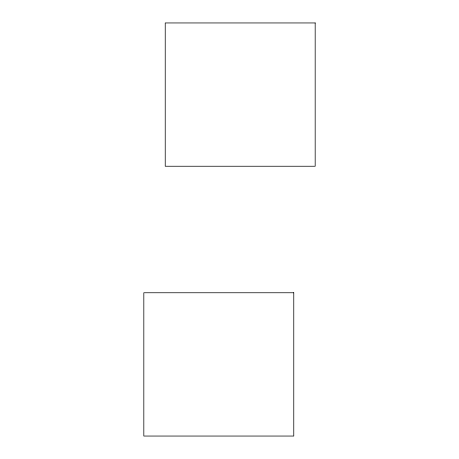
<?xml version="1.0" encoding="UTF-8"?>
<svg xmlns="http://www.w3.org/2000/svg" width="459" height="459" viewBox="0 0 459 459"><rect width="100%" height="100%" fill="white"/><g stroke="black" fill="none" stroke-linecap="round" stroke-linejoin="round"><path stroke-width="0.69" d="M315.178 22.95L165.229 22.95L165.229 166.238L315.178 166.238L315.178 22.95M293.771 292.762L143.822 292.762L143.822 436.05L293.771 436.05L293.771 292.762"/></g></svg>
